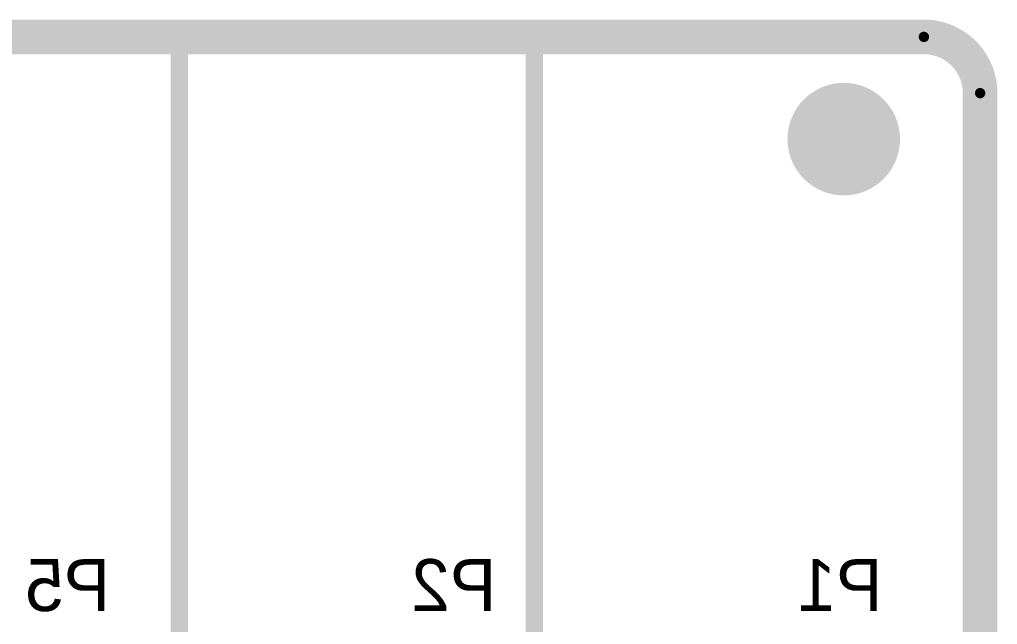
# Model space of a CAD drawing. Extents: x 11.67 to 17.2, y 3.98 to 12.28.
# Drawn here: x 16.061 to 17.191, y 11.572 to 12.27 of the extents above; entities that cross this region are included whole.
import ezdxf

# ---------------------------------------------------------------- set-up
doc = ezdxf.new("R2010")
doc.units = 0
for name, color, linetype in [('BOTTOMOVERLAY', 54, 'CONTINUOUS'), ('INTERNALPLANE1', 76, 'CONTINUOUS'), ('MECHANICAL1', 6, 'CONTINUOUS'), ('MECHANICAL4', 56, 'CONTINUOUS')]:
    doc.layers.add(name, color=color, linetype=linetype)

msp = doc.modelspace()

# ---------------------------------------------------------------- linework, layer by layer
at = {"layer": 'INTERNALPLANE1'}
for points, const_width in [([(11.756, 12.25), (17.1058, 12.25)], 0.04), ([(16.246, 10.411), (16.246, 12.25)], 0.02), ([(16.656, 10.231), (16.656, 12.241)], 0.02), ([(17.1708, 4.126), (17.1708, 12.185)], 0.04)]:
    msp.add_lwpolyline(points, dxfattribs=dict(at, const_width=const_width))
for points, const_width in [([(17.0958, 12.25, 1), (17.1158, 12.25, 1)], 0.02), ([(17.0958, 12.25, 1), (17.1158, 12.25, 1)], 0.02), ([(16.241, 12.25, 1), (16.251, 12.25, 1)], 0.01), ([(16.651, 12.241, 1), (16.661, 12.241, 1)], 0.01), ([(17.1608, 12.185, 1), (17.1808, 12.185, 1)], 0.02), ([(17.1608, 12.185, 1), (17.1808, 12.185, 1)], 0.02)]:
    msp.add_lwpolyline(points, format="xyb", close=True, dxfattribs=dict(at, const_width=const_width))
at = {"layer": 'INTERNALPLANE1', "const_width": 0.04}
msp.add_lwpolyline([(17.1058, 12.25, -0.414214), (17.1708, 12.185)], format="xyb", dxfattribs=at)
at = {"layer": 'MECHANICAL1', "const_width": 0.012}
for points in [[(11.756, 12.25), (17.1058, 12.25)], [(17.1708, 4.126), (17.1708, 12.185)]]:
    msp.add_lwpolyline(points, dxfattribs=at)
at = {"layer": 'MECHANICAL1'}
for points, const_width in [([(17.1028, 12.25, 1), (17.1088, 12.25, 1)], 0.006), ([(17.1028, 12.25, 1), (17.1088, 12.25, 1)], 0.006), ([(17.1043, 12.25, 1), (17.1073, 12.25, 1)], 0.003), ([(17.1678, 12.185, 1), (17.1738, 12.185, 1)], 0.006), ([(17.1678, 12.185, 1), (17.1738, 12.185, 1)], 0.006), ([(17.1693, 12.185, 1), (17.1723, 12.185, 1)], 0.003)]:
    msp.add_lwpolyline(points, format="xyb", close=True, dxfattribs=dict(at, const_width=const_width))
at = {"layer": 'MECHANICAL1', "const_width": 0.012}
msp.add_lwpolyline([(17.1058, 12.25, -0.414214), (17.1708, 12.185)], format="xyb", dxfattribs=at)
at = {"layer": 'MECHANICAL4', "const_width": 0.065}
msp.add_lwpolyline([(16.9808, 12.1319, 1), (17.0458, 12.1319, 1)], format="xyb", close=True, dxfattribs=at)

# ---------------------------------------------------------------- texts
at = {"layer": 'BOTTOMOVERLAY', "text_generation_flag": 2}
msp.add_text('P5', height=0.06, rotation=360, dxfattribs=at).set_placement((16.166, 11.587))
for s, p in [('P2', (16.612, 11.587)), ('P1', (17.058, 11.587))]:
    msp.add_text(s, height=0.06, dxfattribs=at).set_placement(p)

doc.saveas('drawing.dxf')
